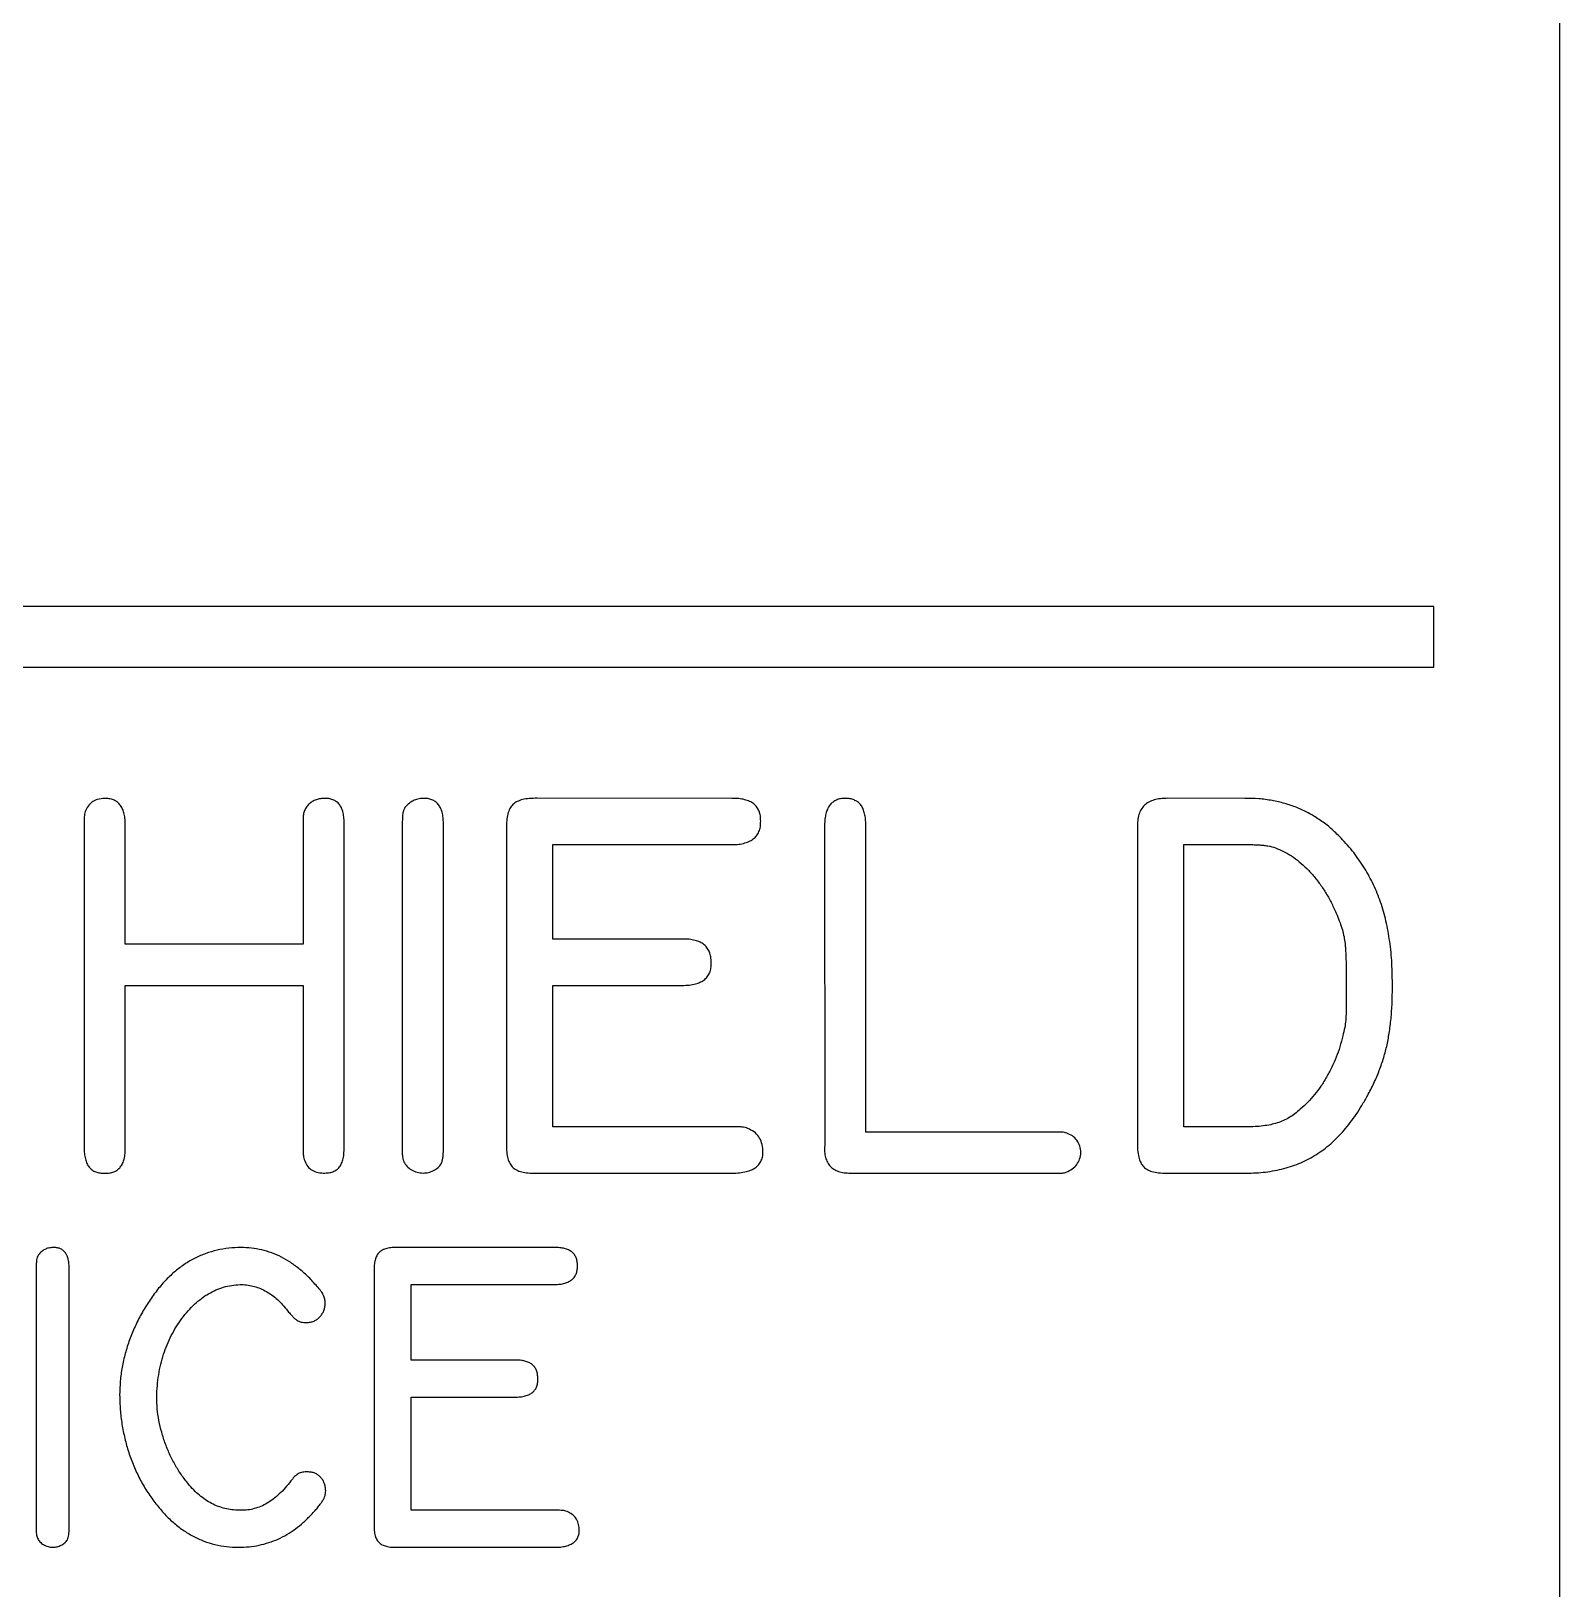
# Model space of a CAD drawing. Header units: inches. Extents: x 0.09 to 1.59, y 5.43 to 11.48.
# Drawn here: x 0.829 to 1.587, y 6.403 to 7.175 of the extents above; entities that cross this region are included whole.
import ezdxf

# ---------------------------------------------------------------- set-up
doc = ezdxf.new("R2010")
doc.units = ezdxf.units.IN
doc.header["$MEASUREMENT"] = 0

msp = doc.modelspace()

# ---------------------------------------------------------------- linework, layer by layer
at = {"color": 7, "linetype": 'Continuous', "lineweight": 25}
for p, q in [((1.58723, 5.42534), (1.58723, 11.47534)), ((1.52473, 6.88994), (0.14973, 6.88994)), ((1.52473, 6.85994), (1.52473, 6.88994)), ((0.14973, 6.85994), (1.52473, 6.85994)), ((1.17669, 6.79486), (1.08013, 6.7949)), ((1.43105, 6.79486), (1.39277, 6.7949)), ((0.96403, 6.78314), (0.96407, 6.78258)), ((0.96407, 6.78258), (0.96407, 6.72249)), ((0.85541, 6.78136), (0.85545, 6.62177)), ((0.87582, 6.72249), (0.87582, 6.78197)), ((0.98439, 6.6226), (0.98443, 6.78197)), ((1.01316, 6.78156), (1.0132, 6.62177)), ((1.03357, 6.62175), (1.03357, 6.78243)), ((1.06488, 6.77995), (1.06492, 6.62423)), ((1.22263, 6.78241), (1.22267, 6.62278)), ((1.24304, 6.62939), (1.24304, 6.78242)), ((1.3778, 6.78039), (1.37784, 6.62589)), ((1.08787, 6.72508), (1.08787, 6.77195)), ((1.08787, 6.77195), (1.17558, 6.77195)), ((1.40079, 6.77195), (1.43192, 6.77195)), ((1.40079, 6.63198), (1.40079, 6.77195)), ((0.96407, 6.72249), (0.87582, 6.72249)), ((1.15208, 6.72508), (1.08787, 6.72508)), ((0.87582, 6.62175), (0.87582, 6.70212)), ((0.87582, 6.70212), (0.96407, 6.70212)), ((0.96407, 6.70212), (0.96407, 6.6229)), ((1.08787, 6.63198), (1.08787, 6.70212)), ((1.08787, 6.70212), (1.151, 6.70212)), ((1.17693, 6.63198), (1.08787, 6.63198)), ((1.3363, 6.62939), (1.24304, 6.62939)), ((1.43162, 6.63198), (1.40079, 6.63198)), ((1.07955, 6.60903), (1.17558, 6.60903)), ((1.23544, 6.60903), (1.33437, 6.60903)), ((1.39218, 6.60903), (1.43164, 6.60903)), ((0.93316, 6.57212), (0.93318, 6.57216)), ((1.08865, 6.57212), (1.01141, 6.57216)), ((0.83163, 6.56149), (0.83166, 6.43365)), ((0.84795, 6.43364), (0.84795, 6.56218)), ((0.99921, 6.56019), (0.99924, 6.43562)), ((1.0176, 6.5163), (1.0176, 6.55379)), ((1.0176, 6.55379), (1.08776, 6.55379)), ((1.06897, 6.5163), (1.0176, 6.5163)), ((1.0176, 6.44182), (1.0176, 6.49793)), ((1.0176, 6.49793), (1.0681, 6.49793)), ((1.08885, 6.44182), (1.0176, 6.44182)), ((1.01094, 6.42346), (1.08776, 6.42346))]:
    msp.add_line(p, q, dxfattribs=at)
for points, knots in [([(0.86547, 6.79486), (0.86434, 6.79475), (0.86222, 6.79455), (0.85938, 6.79323), (0.85718, 6.79111), (0.85639, 6.78927), (0.85598, 6.78831)], [0, 0, 0, 0, 0.275603, 0.514811, 0.74911, 1, 1, 1, 1]), ([(0.87582, 6.78197), (0.87578, 6.78298), (0.8757, 6.7849), (0.87518, 6.78757), (0.87439, 6.78985), (0.87324, 6.79173), (0.87174, 6.7932), (0.86992, 6.79423), (0.86778, 6.7948), (0.86627, 6.79484), (0.86547, 6.79486)], [0, 0, 0, 0, 0.161074, 0.305172, 0.430537, 0.544071, 0.651627, 0.760033, 0.873323, 1, 1, 1, 1]), ([(0.97437, 6.79486), (0.97359, 6.79481), (0.97208, 6.79471), (0.96995, 6.79408), (0.96805, 6.79306), (0.96643, 6.79164), (0.96517, 6.78988), (0.9643, 6.78786), (0.96389, 6.78557), (0.96398, 6.78398), (0.96403, 6.78314)], [0, 0, 0, 0, 0.13216, 0.252648, 0.371311, 0.491779, 0.611926, 0.732755, 0.859457, 1, 1, 1, 1]), ([(0.98443, 6.78197), (0.9844, 6.78299), (0.98434, 6.78492), (0.98392, 6.78762), (0.98316, 6.78992), (0.98209, 6.79184), (0.9806, 6.79328), (0.9788, 6.79426), (0.97668, 6.79485), (0.97517, 6.79486), (0.97437, 6.79486)], [0, 0, 0, 0, 0.163541, 0.307274, 0.434306, 0.548884, 0.653704, 0.759488, 0.873096, 1, 1, 1, 1]), ([(1.02351, 6.79486), (1.02262, 6.79479), (1.02089, 6.79467), (1.01846, 6.79373), (1.01626, 6.79227), (1.0151, 6.79094), (1.0145, 6.79025)], [0, 0, 0, 0, 0.252822, 0.495908, 0.737887, 1, 1, 1, 1]), ([(1.03357, 6.78243), (1.03354, 6.78342), (1.03349, 6.78528), (1.03301, 6.78788), (1.03222, 6.79008), (1.0311, 6.79189), (1.02967, 6.79333), (1.02785, 6.79425), (1.02578, 6.79485), (1.02429, 6.79486), (1.02351, 6.79486)], [0, 0, 0, 0, 0.162439, 0.303775, 0.43068, 0.542576, 0.650112, 0.75758, 0.872008, 1, 1, 1, 1]), ([(1.08013, 6.7949), (1.07879, 6.79489), (1.07633, 6.79488), (1.07293, 6.79439), (1.07016, 6.7934), (1.06793, 6.7919), (1.06637, 6.78972), (1.06541, 6.78697), (1.06484, 6.78365), (1.06487, 6.78124), (1.06488, 6.77995)], [0, 0, 0, 0, 0.158509, 0.290837, 0.404817, 0.504314, 0.603454, 0.715941, 0.846957, 1, 1, 1, 1]), ([(1.19091, 6.78354), (1.1909, 6.78445), (1.19088, 6.78616), (1.1902, 6.78854), (1.18912, 6.79058), (1.18749, 6.79222), (1.18543, 6.79349), (1.18289, 6.7943), (1.17995, 6.79485), (1.17782, 6.79485), (1.17669, 6.79486)], [0, 0, 0, 0, 0.129754, 0.244204, 0.352358, 0.457624, 0.571353, 0.69607, 0.837509, 1, 1, 1, 1]), ([(1.23286, 6.79486), (1.23209, 6.79482), (1.23061, 6.79476), (1.22853, 6.79415), (1.2268, 6.79309), (1.22527, 6.79174), (1.22416, 6.78991), (1.22336, 6.78774), (1.22278, 6.78522), (1.22268, 6.78339), (1.22263, 6.78241)], [0, 0, 0, 0, 0.126924, 0.242718, 0.351139, 0.459469, 0.575157, 0.698742, 0.839735, 1, 1, 1, 1]), ([(1.24304, 6.78242), (1.243, 6.78339), (1.24292, 6.78523), (1.2424, 6.78779), (1.24159, 6.78997), (1.24052, 6.79183), (1.23899, 6.79318), (1.23722, 6.79418), (1.23513, 6.79475), (1.23364, 6.79482), (1.23286, 6.79486)], [0, 0, 0, 0, 0.159106, 0.301148, 0.426235, 0.540226, 0.648063, 0.756801, 0.871454, 1, 1, 1, 1]), ([(1.39277, 6.7949), (1.39155, 6.79486), (1.38927, 6.7948), (1.38608, 6.79422), (1.38338, 6.79313), (1.38115, 6.79152), (1.37949, 6.78939), (1.3784, 6.78678), (1.3778, 6.78373), (1.3778, 6.78155), (1.3778, 6.78039)], [0, 0, 0, 0, 0.151334, 0.282226, 0.399665, 0.509459, 0.617605, 0.730437, 0.856419, 1, 1, 1, 1]), ([(1.47789, 6.77603), (1.4763, 6.77756), (1.47318, 6.78058), (1.46798, 6.78442), (1.46256, 6.78772), (1.45682, 6.79042), (1.45077, 6.79241), (1.44446, 6.79389), (1.43785, 6.79475), (1.43335, 6.79482), (1.43105, 6.79486)], [0, 0, 0, 0, 0.127204, 0.250621, 0.372465, 0.493612, 0.615913, 0.73974, 0.867629, 1, 1, 1, 1]), ([(0.85598, 6.78831), (0.85586, 6.78787), (0.85563, 6.78701), (0.85545, 6.78556), (0.85546, 6.78368), (0.85543, 6.78224), (0.85541, 6.78136)], [0, 0, 0, 0, 0.196022, 0.382191, 0.62472, 1, 1, 1, 1]), ([(1.0145, 6.79025), (1.01426, 6.7898), (1.01378, 6.78887), (1.01336, 6.7871), (1.0132, 6.78464), (1.01318, 6.78272), (1.01316, 6.78156)], [0, 0, 0, 0, 0.170737, 0.353675, 0.609135, 1, 1, 1, 1]), ([(1.17558, 6.77195), (1.1768, 6.77194), (1.17909, 6.77191), (1.18228, 6.77246), (1.18501, 6.77331), (1.18723, 6.77462), (1.18899, 6.77629), (1.19017, 6.77838), (1.19089, 6.78084), (1.1909, 6.78261), (1.19091, 6.78354)], [0, 0, 0, 0, 0.165475, 0.309871, 0.436909, 0.551529, 0.656124, 0.761672, 0.873792, 1, 1, 1, 1]), ([(1.50419, 6.70293), (1.50413, 6.70677), (1.50402, 6.71423), (1.50282, 6.72503), (1.50093, 6.7351), (1.49812, 6.74443), (1.49446, 6.75315), (1.48983, 6.7613), (1.48441, 6.76907), (1.48007, 6.77369), (1.47789, 6.77603)], [0, 0, 0, 0, 0.144254, 0.280125, 0.407421, 0.528418, 0.6454, 0.762054, 0.879969, 1, 1, 1, 1]), ([(1.43192, 6.77195), (1.43295, 6.77194), (1.4349, 6.77193), (1.43767, 6.77181), (1.44013, 6.77161), (1.443, 6.77125), (1.4464, 6.77041), (1.44887, 6.76918), (1.45013, 6.76855)], [0, 0, 0, 0, 0.165199, 0.311957, 0.443921, 0.559187, 0.775164, 1, 1, 1, 1]), ([(1.45013, 6.76855), (1.45148, 6.76783), (1.45426, 6.76636), (1.45811, 6.76343), (1.46186, 6.76), (1.46545, 6.75609), (1.46879, 6.75173), (1.47181, 6.74705), (1.47451, 6.74209), (1.476, 6.73862), (1.47676, 6.73687)], [0, 0, 0, 0, 0.108815, 0.223046, 0.34223, 0.469524, 0.599834, 0.731986, 0.864687, 1, 1, 1, 1]), ([(1.47676, 6.73687), (1.47725, 6.73565), (1.47822, 6.73328), (1.47942, 6.72973), (1.48021, 6.72627), (1.48069, 6.7234), (1.4809, 6.72096), (1.481, 6.71876), (1.48114, 6.71619), (1.48121, 6.71322), (1.48124, 6.70987), (1.48129, 6.70612), (1.48129, 6.70199), (1.48126, 6.69911), (1.48124, 6.6976)], [0, 0, 0, 0, 0.0991273, 0.1929804, 0.2814306, 0.365528, 0.4112895, 0.4660719, 0.5309705, 0.604942, 0.6890211, 0.7832289, 0.8865475, 1, 1, 1, 1]), ([(1.16635, 6.71344), (1.16633, 6.71437), (1.16631, 6.71613), (1.16564, 6.71859), (1.16454, 6.72069), (1.16291, 6.72239), (1.16081, 6.72365), (1.1583, 6.72453), (1.15534, 6.72506), (1.15322, 6.72507), (1.15208, 6.72508)], [0, 0, 0, 0, 0.131762, 0.248301, 0.356631, 0.464506, 0.57666, 0.700281, 0.839761, 1, 1, 1, 1]), ([(1.151, 6.70212), (1.15224, 6.70212), (1.15455, 6.7021), (1.15778, 6.70258), (1.1605, 6.70342), (1.16277, 6.70462), (1.16448, 6.7063), (1.16569, 6.70834), (1.16636, 6.71079), (1.16635, 6.71252), (1.16635, 6.71344)], [0, 0, 0, 0, 0.168511, 0.315053, 0.442072, 0.555361, 0.660409, 0.76483, 0.875171, 1, 1, 1, 1]), ([(1.48124, 6.6976), (1.48124, 6.69617), (1.48123, 6.69356), (1.48126, 6.69), (1.48118, 6.68717), (1.48103, 6.68431), (1.4806, 6.681), (1.47994, 6.67847), (1.47958, 6.67711)], [0, 0, 0, 0, 0.207549, 0.379853, 0.516969, 0.618955, 0.796735, 1, 1, 1, 1]), ([(1.49179, 6.64737), (1.4929, 6.64946), (1.4951, 6.65356), (1.49772, 6.65993), (1.49994, 6.66625), (1.50163, 6.67268), (1.50284, 6.67944), (1.50367, 6.68671), (1.50416, 6.69461), (1.50418, 6.70009), (1.50419, 6.70293)], [0, 0, 0, 0, 0.122914, 0.242317, 0.358055, 0.47114, 0.588028, 0.715081, 0.852054, 1, 1, 1, 1]), ([(1.47958, 6.67711), (1.47913, 6.6753), (1.47822, 6.6717), (1.47638, 6.66648), (1.4742, 6.66145), (1.47165, 6.65667), (1.46885, 6.65212), (1.46566, 6.64797), (1.4623, 6.64408), (1.45978, 6.6418), (1.45853, 6.64066)], [0, 0, 0, 0, 0.131075, 0.26014, 0.387905, 0.515103, 0.639871, 0.761925, 0.881719, 1, 1, 1, 1]), ([(1.43164, 6.60903), (1.43328, 6.60905), (1.43651, 6.60909), (1.44128, 6.60949), (1.4459, 6.61022), (1.45035, 6.61123), (1.45466, 6.61252), (1.45878, 6.61413), (1.46272, 6.61606), (1.46654, 6.61823), (1.47018, 6.62075), (1.47367, 6.6236), (1.47703, 6.62676), (1.48026, 6.63025), (1.48338, 6.63404), (1.48632, 6.63819), (1.48916, 6.64264), (1.4909, 6.64577), (1.49179, 6.64737)], [0, 0, 0, 0, 0.0650469, 0.1283996, 0.1901417, 0.2504891, 0.3097236, 0.3683364, 0.4259991, 0.4839934, 0.5424595, 0.6017809, 0.6627135, 0.7255491, 0.790554, 0.857656, 0.9274075, 1, 1, 1, 1]), ([(1.45853, 6.64066), (1.45764, 6.6399), (1.45591, 6.63842), (1.45308, 6.63655), (1.45017, 6.63499), (1.44707, 6.6338), (1.44372, 6.63295), (1.44003, 6.63236), (1.43595, 6.63199), (1.4331, 6.63198), (1.43162, 6.63198)], [0, 0, 0, 0, 0.120601, 0.235977, 0.349246, 0.461121, 0.577541, 0.705856, 0.846933, 1, 1, 1, 1]), ([(1.18449, 6.63113), (1.18405, 6.63131), (1.18318, 6.63166), (1.18161, 6.63191), (1.17953, 6.63194), (1.17792, 6.63196), (1.17693, 6.63198)], [0, 0, 0, 0, 0.185114, 0.367125, 0.615123, 1, 1, 1, 1]), ([(1.19205, 6.62034), (1.1919, 6.6216), (1.19163, 6.62397), (1.19011, 6.62717), (1.18768, 6.62967), (1.18558, 6.63063), (1.18449, 6.63113)], [0, 0, 0, 0, 0.269511, 0.509617, 0.744319, 1, 1, 1, 1]), ([(1.34272, 6.62882), (1.34234, 6.62895), (1.34156, 6.62919), (1.34021, 6.62934), (1.33846, 6.62941), (1.33711, 6.6294), (1.3363, 6.62939)], [0, 0, 0, 0, 0.187553, 0.376242, 0.625932, 1, 1, 1, 1]), ([(1.34971, 6.61933), (1.34961, 6.62039), (1.3494, 6.62252), (1.34781, 6.62533), (1.34562, 6.62767), (1.34368, 6.62844), (1.34272, 6.62882)], [0, 0, 0, 0, 0.251389, 0.506278, 0.756676, 1, 1, 1, 1]), ([(0.85545, 6.62177), (0.85544, 6.62074), (0.85542, 6.6188), (0.85595, 6.61611), (0.85665, 6.6138), (0.85783, 6.61195), (0.85933, 6.61051), (0.86119, 6.60954), (0.86338, 6.60899), (0.86493, 6.60901), (0.86576, 6.60903)], [0, 0, 0, 0, 0.162575, 0.305328, 0.431169, 0.542154, 0.647528, 0.756058, 0.870121, 1, 1, 1, 1]), ([(0.86576, 6.60903), (0.86655, 6.60902), (0.86806, 6.609), (0.87019, 6.60953), (0.87199, 6.61053), (0.87345, 6.61195), (0.87456, 6.61382), (0.87535, 6.61609), (0.87577, 6.6188), (0.8758, 6.62073), (0.87582, 6.62175)], [0, 0, 0, 0, 0.127294, 0.24078, 0.346965, 0.452181, 0.563496, 0.691718, 0.835995, 1, 1, 1, 1]), ([(0.96407, 6.6229), (0.96407, 6.62195), (0.96407, 6.62041), (0.96406, 6.61846), (0.96424, 6.61704), (0.96447, 6.61623), (0.96459, 6.61581)], [0, 0, 0, 0, 0.398028, 0.64728, 0.818684, 1, 1, 1, 1]), ([(0.97409, 6.60903), (0.97494, 6.60905), (0.97654, 6.6091), (0.97879, 6.6096), (0.98066, 6.61059), (0.98217, 6.61203), (0.9832, 6.61399), (0.98399, 6.61639), (0.98434, 6.61933), (0.98437, 6.62146), (0.98439, 6.6226)], [0, 0, 0, 0, 0.128809, 0.242143, 0.346207, 0.445773, 0.553591, 0.678127, 0.826451, 1, 1, 1, 1]), ([(1.0132, 6.62177), (1.0132, 6.62081), (1.01319, 6.61924), (1.01322, 6.61726), (1.01349, 6.61583), (1.01381, 6.61507), (1.01397, 6.61468)], [0, 0, 0, 0, 0.400719, 0.653819, 0.825724, 1, 1, 1, 1]), ([(1.03248, 6.61363), (1.03267, 6.61414), (1.03304, 6.61514), (1.03338, 6.61686), (1.03358, 6.61907), (1.03357, 6.62076), (1.03357, 6.62175)], [0, 0, 0, 0, 0.196636, 0.386764, 0.637659, 1, 1, 1, 1]), ([(1.06492, 6.62423), (1.06486, 6.62289), (1.06475, 6.62044), (1.06525, 6.61705), (1.06612, 6.61424), (1.06765, 6.61204), (1.06981, 6.61048), (1.07254, 6.60949), (1.07586, 6.609), (1.07826, 6.60902), (1.07955, 6.60903)], [0, 0, 0, 0, 0.1589438, 0.291446, 0.4047052, 0.504515, 0.6039656, 0.7153127, 0.846477, 1, 1, 1, 1]), ([(1.17558, 6.60903), (1.17691, 6.60902), (1.17939, 6.609), (1.18285, 6.60949), (1.1858, 6.6103), (1.18818, 6.61156), (1.19007, 6.61318), (1.19135, 6.61523), (1.19206, 6.61768), (1.19205, 6.61942), (1.19205, 6.62034)], [0, 0, 0, 0, 0.17315, 0.32387, 0.453868, 0.569336, 0.672569, 0.774373, 0.880492, 1, 1, 1, 1]), ([(1.22267, 6.62278), (1.22262, 6.62169), (1.22251, 6.61967), (1.22302, 6.61681), (1.22392, 6.61437), (1.22534, 6.61235), (1.22722, 6.61081), (1.22958, 6.60976), (1.23236, 6.60911), (1.23437, 6.60905), (1.23544, 6.60903)], [0, 0, 0, 0, 0.148439, 0.277754, 0.394678, 0.503287, 0.610856, 0.724856, 0.853841, 1, 1, 1, 1]), ([(1.37784, 6.62589), (1.37777, 6.62442), (1.37764, 6.6217), (1.37807, 6.61795), (1.37892, 6.61492), (1.38028, 6.61249), (1.38239, 6.6108), (1.38508, 6.60968), (1.38842, 6.60906), (1.39086, 6.60904), (1.39218, 6.60903)], [0, 0, 0, 0, 0.167025, 0.308373, 0.424684, 0.522532, 0.61785, 0.724419, 0.850374, 1, 1, 1, 1]), ([(0.96459, 6.61581), (0.96494, 6.61481), (0.9656, 6.61289), (0.96782, 6.61071), (0.97071, 6.60931), (0.97291, 6.60913), (0.97409, 6.60903)], [0, 0, 0, 0, 0.248744, 0.478059, 0.72074, 1, 1, 1, 1]), ([(1.01397, 6.61468), (1.01442, 6.61391), (1.01537, 6.61229), (1.01771, 6.61051), (1.02048, 6.60932), (1.0225, 6.60912), (1.02351, 6.60903)], [0, 0, 0, 0, 0.230334, 0.479964, 0.74004, 1, 1, 1, 1]), ([(1.02351, 6.60903), (1.02439, 6.60909), (1.02619, 6.60921), (1.02868, 6.61025), (1.03096, 6.6116), (1.03199, 6.61297), (1.03248, 6.61363)], [0, 0, 0, 0, 0.252909, 0.513256, 0.767106, 1, 1, 1, 1]), ([(1.34244, 6.60955), (1.34348, 6.61), (1.34547, 6.61087), (1.34777, 6.61316), (1.34929, 6.61604), (1.34957, 6.61819), (1.34971, 6.61933)], [0, 0, 0, 0, 0.259647, 0.500227, 0.736166, 1, 1, 1, 1]), ([(1.33437, 6.60903), (1.33509, 6.60902), (1.33638, 6.60902), (1.3381, 6.60903), (1.33938, 6.60901), (1.34049, 6.60907), (1.34149, 6.60916), (1.34215, 6.60943), (1.34244, 6.60955)], [0, 0, 0, 0, 0.26677, 0.47526, 0.63411, 0.738474, 0.883794, 1, 1, 1, 1]), ([(0.8327, 6.56844), (0.83251, 6.56808), (0.83212, 6.56733), (0.83178, 6.56591), (0.83166, 6.56395), (0.83164, 6.56241), (0.83163, 6.56149)], [0, 0, 0, 0, 0.170737, 0.353675, 0.609135, 1, 1, 1, 1]), ([(0.8399, 6.57212), (0.8392, 6.57207), (0.83781, 6.57197), (0.83586, 6.57122), (0.83411, 6.57005), (0.83318, 6.56899), (0.8327, 6.56844)], [0, 0, 0, 0, 0.252822, 0.495908, 0.737887, 1, 1, 1, 1]), ([(0.84795, 6.56218), (0.84793, 6.56297), (0.84789, 6.56446), (0.8475, 6.56654), (0.84688, 6.5683), (0.84598, 6.56975), (0.84483, 6.5709), (0.84338, 6.57163), (0.84172, 6.57212), (0.84053, 6.57212), (0.8399, 6.57212)], [0, 0, 0, 0, 0.162439, 0.303775, 0.43068, 0.542576, 0.650112, 0.75758, 0.872008, 1, 1, 1, 1]), ([(0.93318, 6.57216), (0.93116, 6.57207), (0.92718, 6.5719), (0.92133, 6.57092), (0.91575, 6.56925), (0.91039, 6.56699), (0.90533, 6.56401), (0.90053, 6.56039), (0.89595, 6.55617), (0.89322, 6.55293), (0.89182, 6.55127)], [0, 0, 0, 0, 0.126561, 0.248779, 0.369585, 0.489659, 0.611274, 0.73585, 0.8645, 1, 1, 1, 1]), ([(0.97092, 6.55286), (0.96955, 6.55439), (0.96688, 6.55739), (0.96247, 6.5613), (0.95798, 6.56466), (0.95332, 6.56742), (0.94849, 6.56953), (0.9435, 6.57101), (0.93838, 6.57197), (0.93491, 6.57207), (0.93316, 6.57212)], [0, 0, 0, 0, 0.140971, 0.27474, 0.402395, 0.524769, 0.644718, 0.762605, 0.88028, 1, 1, 1, 1]), ([(1.01141, 6.57216), (1.01033, 6.57215), (1.00837, 6.57214), (1.00564, 6.57175), (1.00343, 6.57096), (1.00165, 6.56975), (1.0004, 6.56801), (0.99962, 6.56581), (0.99917, 6.56315), (0.99919, 6.56123), (0.99921, 6.56019)], [0, 0, 0, 0, 0.158509, 0.290837, 0.404817, 0.504314, 0.603454, 0.715941, 0.846957, 1, 1, 1, 1]), ([(1.10003, 6.56307), (1.10002, 6.5638), (1.1, 6.56516), (1.09946, 6.56707), (1.09859, 6.5687), (1.09729, 6.57001), (1.09564, 6.57103), (1.09361, 6.57167), (1.09126, 6.57211), (1.08956, 6.57212), (1.08865, 6.57212)], [0, 0, 0, 0, 0.129754, 0.244204, 0.352358, 0.457624, 0.571353, 0.69607, 0.837509, 1, 1, 1, 1]), ([(1.08776, 6.55379), (1.08874, 6.55378), (1.09057, 6.55377), (1.09312, 6.5542), (1.09531, 6.55489), (1.09709, 6.55593), (1.09849, 6.55727), (1.09944, 6.55894), (1.10001, 6.56091), (1.10002, 6.56232), (1.10003, 6.56307)], [0, 0, 0, 0, 0.165475, 0.309871, 0.436909, 0.551529, 0.656124, 0.761672, 0.873792, 1, 1, 1, 1]), ([(0.89182, 6.55127), (0.89038, 6.54933), (0.8875, 6.54547), (0.88376, 6.53931), (0.88055, 6.53292), (0.87787, 6.52634), (0.87573, 6.51961), (0.87418, 6.51278), (0.8732, 6.50589), (0.87307, 6.50128), (0.87301, 6.49897)], [0, 0, 0, 0, 0.12811, 0.255289, 0.381248, 0.50707, 0.63174, 0.755364, 0.877608, 1, 1, 1, 1]), ([(0.8914, 6.49806), (0.89148, 6.49993), (0.89164, 6.5036), (0.89235, 6.50898), (0.89332, 6.51418), (0.89472, 6.51916), (0.89646, 6.52393), (0.89858, 6.52848), (0.90105, 6.53282), (0.90383, 6.53693), (0.90688, 6.54069), (0.91009, 6.54403), (0.91349, 6.54687), (0.91702, 6.54927), (0.92074, 6.55111), (0.92458, 6.55252), (0.92859, 6.55345), (0.93133, 6.55366), (0.93271, 6.55376)], [0, 0, 0, 0, 0.073672, 0.144808, 0.214096, 0.282072, 0.348651, 0.414274, 0.479768, 0.545566, 0.60964, 0.670672, 0.728318, 0.784091, 0.838278, 0.891672, 0.945302, 1, 1, 1, 1]), ([(0.93271, 6.55376), (0.93379, 6.55373), (0.93595, 6.55365), (0.9391, 6.55305), (0.94217, 6.55211), (0.94511, 6.55074), (0.94795, 6.54899), (0.9507, 6.5469), (0.95331, 6.54437), (0.9549, 6.54248), (0.95573, 6.54151)], [0, 0, 0, 0, 0.119873, 0.239099, 0.355666, 0.475593, 0.597491, 0.72553, 0.858394, 1, 1, 1, 1]), ([(0.97496, 6.54445), (0.97493, 6.54515), (0.97488, 6.54651), (0.97414, 6.54856), (0.97276, 6.55066), (0.97159, 6.55206), (0.97092, 6.55286)], [0, 0, 0, 0, 0.217331, 0.424758, 0.675269, 1, 1, 1, 1]), ([(0.96578, 6.53488), (0.96641, 6.53494), (0.96765, 6.53504), (0.96941, 6.53559), (0.97098, 6.5365), (0.97235, 6.53769), (0.9735, 6.53911), (0.97429, 6.54075), (0.97485, 6.54254), (0.97492, 6.5438), (0.97496, 6.54445)], [0, 0, 0, 0, 0.12848, 0.252983, 0.372188, 0.496943, 0.620589, 0.743529, 0.867389, 1, 1, 1, 1]), ([(0.95573, 6.54151), (0.9562, 6.54089), (0.95708, 6.53973), (0.95847, 6.53826), (0.95963, 6.53702), (0.9611, 6.53589), (0.96314, 6.53495), (0.96488, 6.53491), (0.96578, 6.53488)], [0, 0, 0, 0, 0.18622, 0.345944, 0.48012, 0.589873, 0.786183, 1, 1, 1, 1]), ([(1.08038, 6.50699), (1.08037, 6.50773), (1.08035, 6.50914), (1.07981, 6.51111), (1.07893, 6.51279), (1.07763, 6.51415), (1.07595, 6.51516), (1.07394, 6.51586), (1.07157, 6.51628), (1.06987, 6.51629), (1.06897, 6.5163)], [0, 0, 0, 0, 0.131762, 0.248301, 0.356631, 0.464506, 0.57666, 0.700281, 0.839761, 1, 1, 1, 1]), ([(1.0681, 6.49793), (1.06909, 6.49793), (1.07094, 6.49792), (1.07352, 6.4983), (1.0757, 6.49897), (1.07752, 6.49993), (1.07889, 6.50128), (1.07986, 6.50291), (1.08038, 6.50486), (1.08038, 6.50625), (1.08038, 6.50699)], [0, 0, 0, 0, 0.168511, 0.315053, 0.442072, 0.555361, 0.660409, 0.76483, 0.875171, 1, 1, 1, 1]), ([(0.87301, 6.49897), (0.87308, 6.49653), (0.87322, 6.49169), (0.87407, 6.48448), (0.87551, 6.47742), (0.87743, 6.4705), (0.87993, 6.46382), (0.8829, 6.4574), (0.88638, 6.45128), (0.88912, 6.44749), (0.89049, 6.4456)], [0, 0, 0, 0, 0.128002, 0.254475, 0.380313, 0.506069, 0.631037, 0.754574, 0.877253, 1, 1, 1, 1]), ([(0.90769, 6.45413), (0.90645, 6.45566), (0.90398, 6.45871), (0.90082, 6.46373), (0.89803, 6.46903), (0.89568, 6.47463), (0.89382, 6.48042), (0.89246, 6.48628), (0.89157, 6.49216), (0.89146, 6.4961), (0.8914, 6.49806)], [0, 0, 0, 0, 0.123429, 0.246362, 0.371654, 0.499321, 0.627274, 0.75299, 0.87671, 1, 1, 1, 1]), ([(0.96623, 6.46086), (0.96538, 6.46083), (0.96378, 6.46078), (0.96152, 6.45998), (0.95957, 6.45845), (0.95853, 6.4571), (0.95796, 6.45636)], [0, 0, 0, 0, 0.259798, 0.482573, 0.716463, 1, 1, 1, 1]), ([(0.97519, 6.45145), (0.97515, 6.45213), (0.97507, 6.45344), (0.97458, 6.45529), (0.97376, 6.4569), (0.97267, 6.45828), (0.97136, 6.45941), (0.96982, 6.46025), (0.96808, 6.46073), (0.96686, 6.46081), (0.96623, 6.46086)], [0, 0, 0, 0, 0.140842, 0.269864, 0.392287, 0.511159, 0.631131, 0.747646, 0.870232, 1, 1, 1, 1]), ([(0.93316, 6.44182), (0.93196, 6.44183), (0.92957, 6.44185), (0.92604, 6.44244), (0.92264, 6.44335), (0.91938, 6.44475), (0.91623, 6.44649), (0.91324, 6.44866), (0.91033, 6.45118), (0.90859, 6.45313), (0.90769, 6.45413)], [0, 0, 0, 0, 0.123712, 0.244398, 0.364644, 0.484372, 0.606921, 0.731908, 0.862543, 1, 1, 1, 1]), ([(0.95796, 6.45636), (0.95703, 6.4552), (0.95523, 6.45294), (0.95232, 6.4499), (0.9493, 6.44738), (0.94625, 6.44527), (0.94309, 6.44366), (0.93984, 6.44257), (0.93652, 6.44187), (0.93429, 6.44184), (0.93316, 6.44182)], [0, 0, 0, 0, 0.1498637, 0.2898608, 0.4211626, 0.5441775, 0.6617348, 0.7759909, 0.8873686, 1, 1, 1, 1]), ([(0.96801, 6.43959), (0.96865, 6.44028), (0.96984, 6.44158), (0.97145, 6.44342), (0.97271, 6.44507), (0.97391, 6.44688), (0.975, 6.44894), (0.97513, 6.45066), (0.97519, 6.45145)], [0, 0, 0, 0, 0.2002147, 0.3716522, 0.518084, 0.6382743, 0.8342083, 1, 1, 1, 1]), ([(0.89049, 6.4456), (0.89193, 6.44383), (0.89472, 6.44039), (0.89937, 6.43585), (0.90423, 6.432), (0.90935, 6.42887), (0.91469, 6.4264), (0.92028, 6.42471), (0.9261, 6.42362), (0.93006, 6.42351), (0.93207, 6.42346)], [0, 0, 0, 0, 0.139278, 0.27153, 0.397654, 0.519268, 0.638444, 0.757385, 0.876903, 1, 1, 1, 1]), ([(0.93207, 6.42346), (0.93378, 6.42351), (0.93718, 6.4236), (0.94218, 6.4244), (0.94698, 6.42571), (0.95161, 6.42745), (0.95603, 6.42973), (0.96024, 6.43253), (0.96428, 6.43581), (0.96675, 6.43831), (0.96801, 6.43959)], [0, 0, 0, 0, 0.12683, 0.250997, 0.373134, 0.494165, 0.61602, 0.740198, 0.867607, 1, 1, 1, 1]), ([(0.99924, 6.43562), (0.99919, 6.43455), (0.9991, 6.43258), (0.9995, 6.42987), (1.0002, 6.42763), (1.00142, 6.42586), (1.00315, 6.42462), (1.00533, 6.42383), (1.00799, 6.42344), (1.00991, 6.42345), (1.01094, 6.42346)], [0, 0, 0, 0, 0.158944, 0.291446, 0.404705, 0.504515, 0.603966, 0.715313, 0.846477, 1, 1, 1, 1]), ([(1.09489, 6.44114), (1.09454, 6.44128), (1.09384, 6.44157), (1.09259, 6.44176), (1.09093, 6.44179), (1.08963, 6.44181), (1.08885, 6.44182)], [0, 0, 0, 0, 0.185114, 0.367125, 0.615123, 1, 1, 1, 1]), ([(1.10094, 6.43251), (1.10082, 6.43351), (1.1006, 6.43541), (1.09939, 6.43797), (1.09744, 6.43997), (1.09576, 6.44074), (1.09489, 6.44114)], [0, 0, 0, 0, 0.269511, 0.509617, 0.744319, 1, 1, 1, 1]), ([(0.83166, 6.43365), (0.83166, 6.43288), (0.83166, 6.43163), (0.83167, 6.43004), (0.83189, 6.4289), (0.83215, 6.42829), (0.83228, 6.42798)], [0, 0, 0, 0, 0.400719, 0.653819, 0.825724, 1, 1, 1, 1]), ([(0.83228, 6.42798), (0.83264, 6.42736), (0.8334, 6.42607), (0.83526, 6.42465), (0.83748, 6.42369), (0.8391, 6.42353), (0.8399, 6.42346)], [0, 0, 0, 0, 0.2303345, 0.4799639, 0.74004, 1, 1, 1, 1]), ([(0.84708, 6.42714), (0.84723, 6.42755), (0.84753, 6.42835), (0.84781, 6.42973), (0.84797, 6.43149), (0.84796, 6.43284), (0.84795, 6.43364)], [0, 0, 0, 0, 0.196636, 0.386764, 0.637659, 1, 1, 1, 1]), ([(1.08776, 6.42346), (1.08882, 6.42345), (1.09081, 6.42344), (1.09358, 6.42383), (1.09594, 6.42448), (1.09784, 6.42548), (1.09935, 6.42678), (1.10038, 6.42842), (1.10095, 6.43038), (1.10094, 6.43177), (1.10094, 6.43251)], [0, 0, 0, 0, 0.1731502, 0.3238704, 0.4538684, 0.569336, 0.6725686, 0.7743729, 0.8804916, 1, 1, 1, 1]), ([(0.8399, 6.42346), (0.84061, 6.42351), (0.84205, 6.42361), (0.84405, 6.42444), (0.84587, 6.42552), (0.84669, 6.42662), (0.84708, 6.42714)], [0, 0, 0, 0, 0.252909, 0.513256, 0.767106, 1, 1, 1, 1])]:
    msp.add_open_spline(points, degree=3, knots=knots, dxfattribs=at)

doc.saveas('drawing.dxf')
